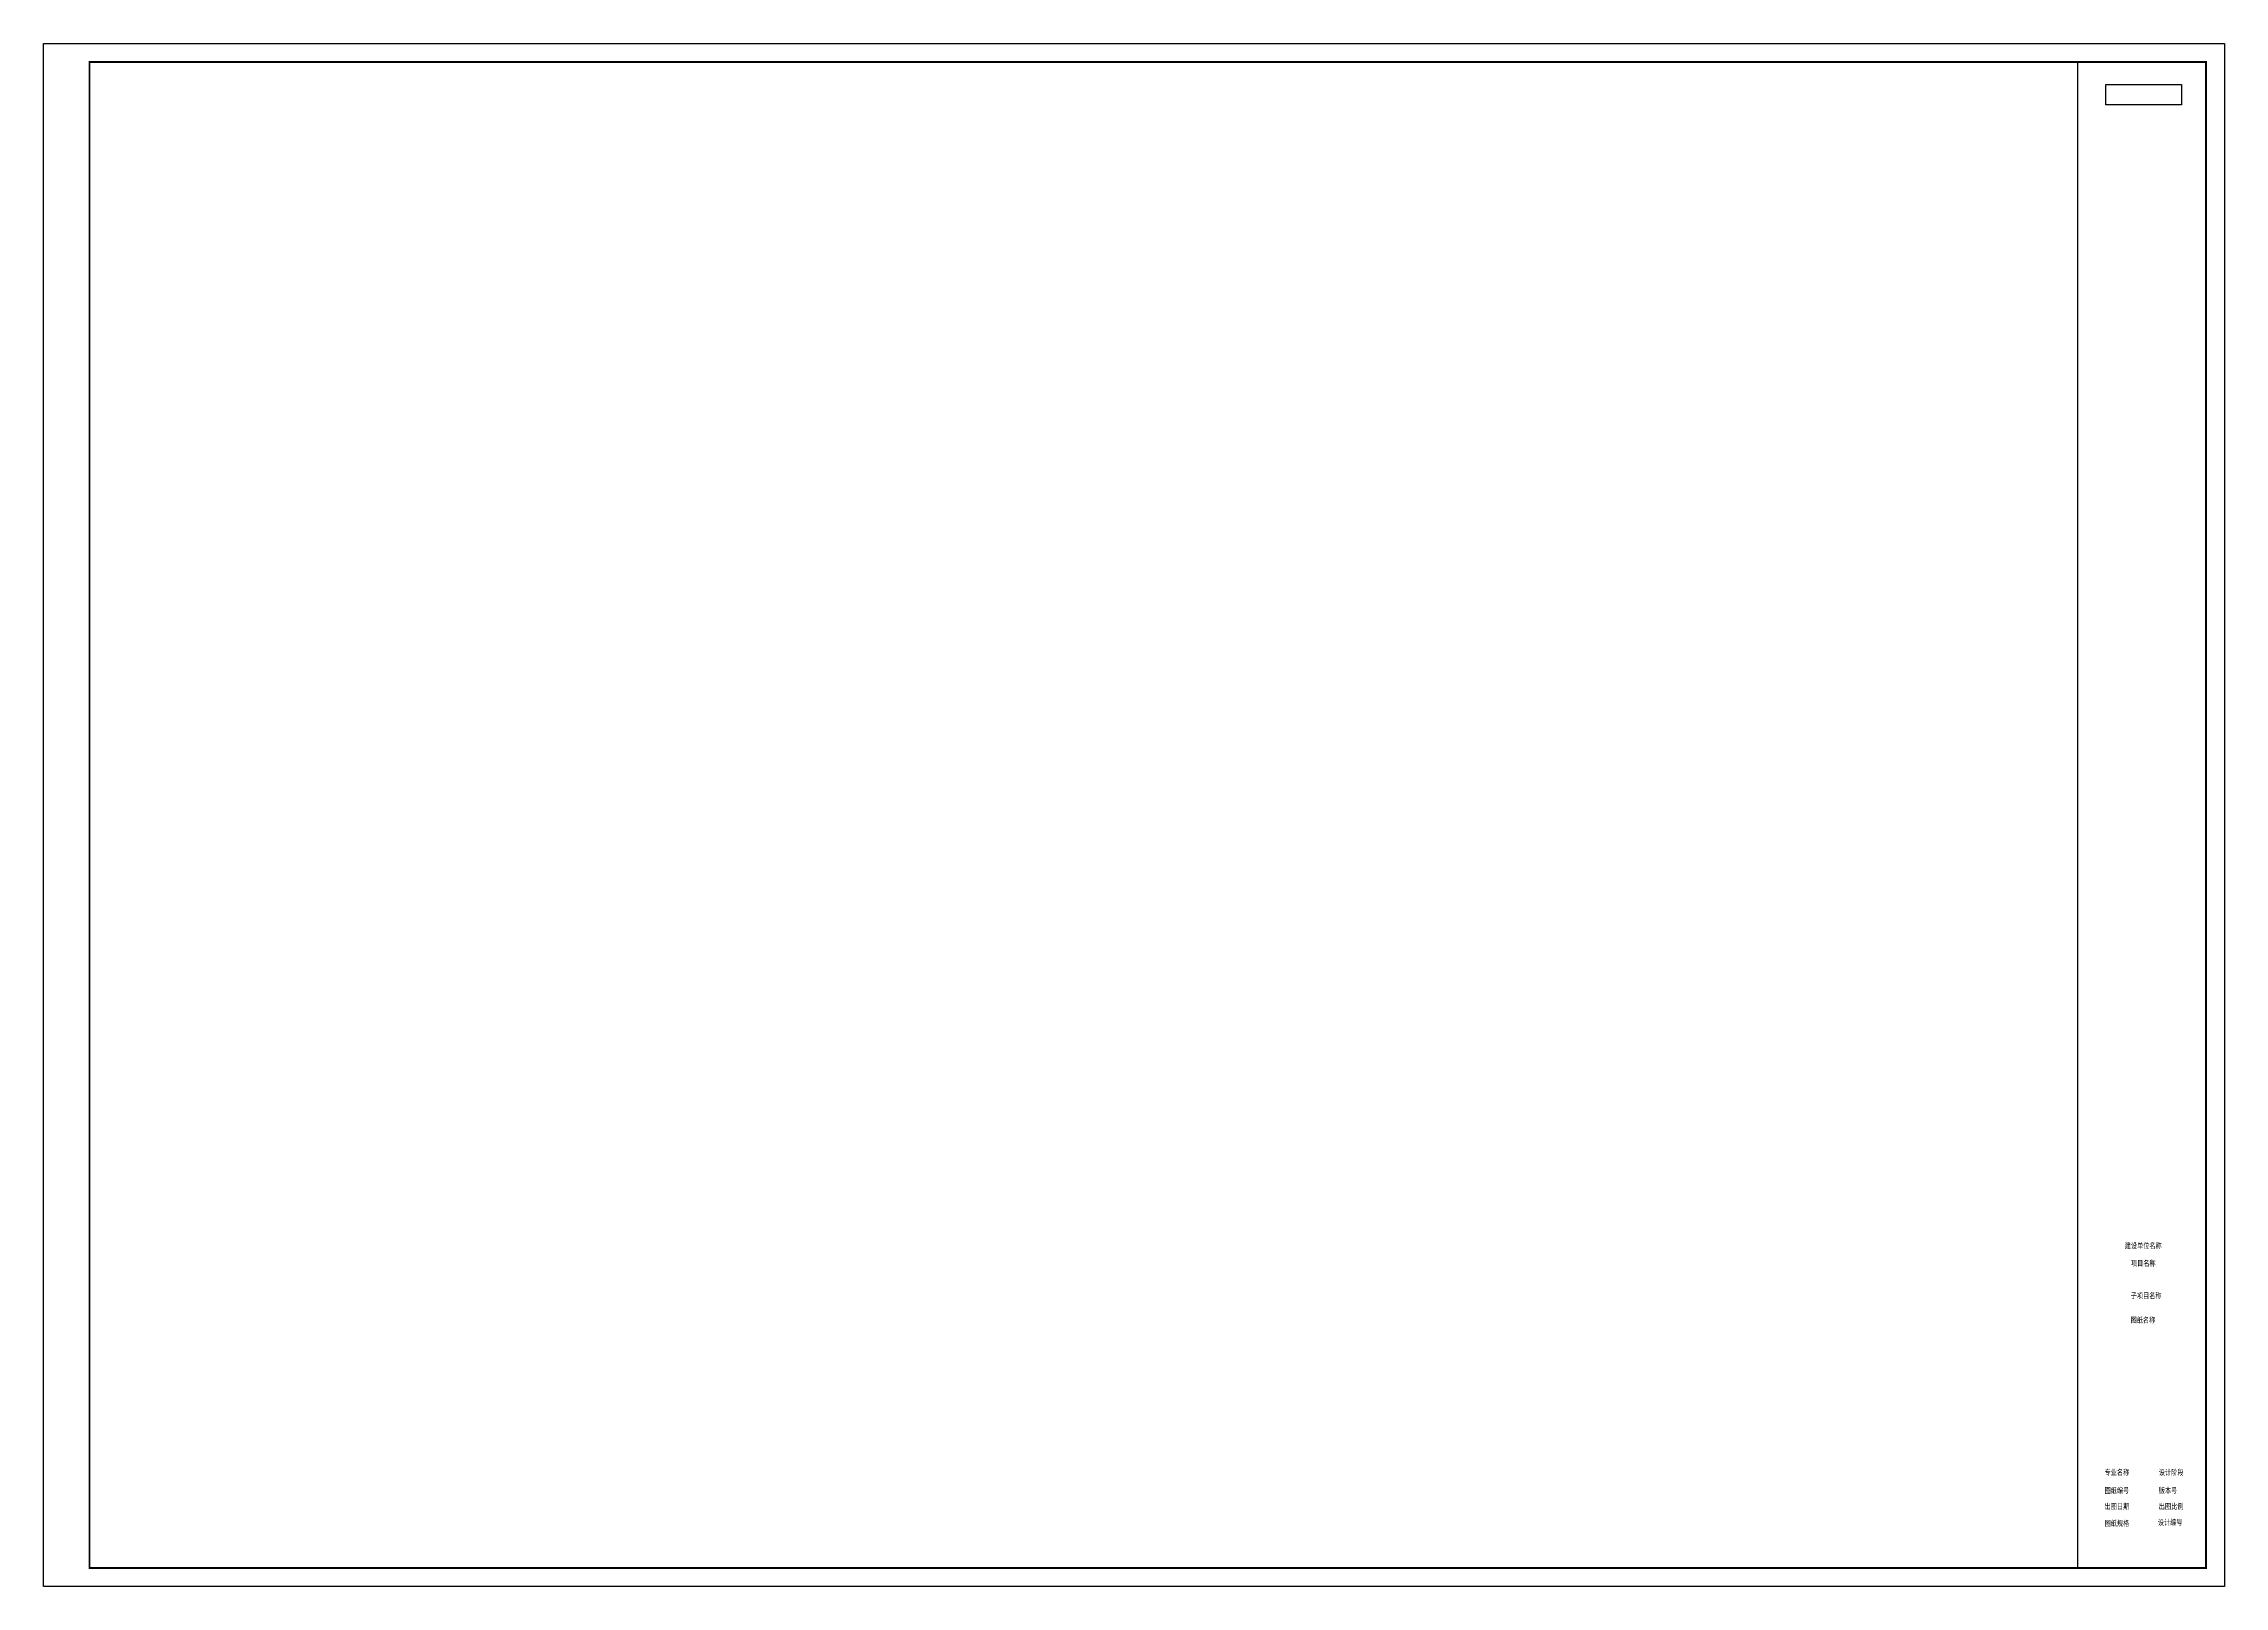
# Model space of a CAD drawing. Extents: x 155929 to 1124874, y 48921 to 424676.
# Drawn here: x 978495 to 1097395, y 214188 to 298288 of the extents above; entities that cross this region are included whole.
import ezdxf
from ezdxf.enums import TextEntityAlignment as Align

# ---------------------------------------------------------------- set-up
doc = ezdxf.new("R2010")
doc.units = 0
doc.header["$LTSCALE"] = 1000
doc.header["$MEASUREMENT"] = 0
for name, color, linetype in [('dy_quyu', 7, 'Continuous'), ('tuqian_neibu_pl', 7, 'Continuous'), ('TWT_TITLE', 7, 'Continuous')]:
    doc.layers.add(name, color=color, linetype=linetype)
doc.styles.add('宋体', font='', dxfattribs={"width": 0.8})
doc.styles.get('宋体').set_extended_font_data('SimSun')

# ---------------------------------------------------------------- blocks, each defined once
blk = doc.blocks.new('A0普通块')
for points in [[(-7000, 82100), (-7000, 0), (0, 0), (0, 82100)], [(-5461, 80878), (-1338, 80878), (-1338, 79754), (-5461, 79754)]]:
    blk.add_lwpolyline(points, close=True)
blk = doc.blocks.new('A0_202511250831')
blk.add_lwpolyline([(117900, 83100), (110900, 83100), (110900, 1000), (117900, 1000)], close=True)
at = {"layer": 'tuqian_neibu_pl'}
blk.add_lwpolyline([(0, 0), (0, 84100), (118900, 84100), (118900, 0)], close=True, dxfattribs=at)
at = {"layer": 'tuqian_neibu_pl', "const_width": 100}
blk.add_lwpolyline([(2500, 1000), (2500, 83100), (117900, 83100), (117900, 1000)], close=True, dxfattribs=at)
at = {"layer": 'TWT_TITLE', "const_width": 80}
blk.add_lwpolyline([(117900, 1000), (117900, 58400)], dxfattribs=at)
blk.add_blockref('A0普通块', (117900, 1000))
at = {"style": '宋体', "width": 0.8}
for tag, p in [('建设单位名称', (114494, 18574)), ('项目名称', (114494, 17619)), ('子项目名称', (114649, 15853)), ('图纸名称', (114486, 14521))]:
    blk.add_attdef(tag, text='', height=300, dxfattribs=at).set_placement(p, align=Align.MIDDLE_CENTER)
for tag, p in [('专业名称', (112367, 6365)), ('设计阶段', (115324, 6365)), ('图纸编号', (112367, 5376)), ('版本号', (115324, 5376)), ('图纸规格', (112367, 3589)), ('出图日期', (112367, 4511)), ('设计编号', (115270, 3640)), ('出图比例', (115324, 4511))]:
    blk.add_attdef(tag, text='', height=300, dxfattribs=at).set_placement(p, align=Align.TOP_LEFT)

msp = doc.modelspace()

# ---------------------------------------------------------------- linework, layer by layer
at = {"layer": 'dy_quyu'}
msp.add_lwpolyline([(978495, 214188), (978495, 298288), (1097395, 298288), (1097395, 214188)], close=True, dxfattribs=at)

# ---------------------------------------------------------------- block references
ref = msp.add_blockref('A0_202511250831', (978495, 214188), dxfattribs=at)
ref.add_attrib('项目名称_001', '项目名称', (1092303, 231652), dxfattribs={"layer": '0', "height": 300, "style": '宋体', "width": 0.8})
ref.add_attrib('图纸名称_001', '图纸名称', (1092280, 228553), dxfattribs={"layer": '0', "height": 300, "style": '宋体', "width": 0.8})
ref.add_attrib('子项目名称_001', '子项目名称', (1092287, 229886), dxfattribs={"layer": '0', "height": 300, "style": '宋体', "width": 0.8})
ref.add_attrib('建设单位名称_001', '建设单位名称', (1091960, 232606), dxfattribs={"layer": '0', "height": 300, "style": '宋体', "width": 0.8})
ref.add_attrib('专业名称', '专业名称', dxfattribs={"layer": '0', "height": 300, "style": '宋体', "width": 0.8}).set_placement((1090862, 220553), align=Align.TOP_LEFT)
ref.add_attrib('设计阶段', '设计阶段', dxfattribs={"layer": '0', "height": 300, "style": '宋体', "width": 0.8}).set_placement((1093819, 220553), align=Align.TOP_LEFT)
ref.add_attrib('图纸编号', '图纸编号', dxfattribs={"layer": '0', "height": 300, "style": '宋体', "width": 0.8}).set_placement((1090862, 219564), align=Align.TOP_LEFT)
ref.add_attrib('版本号', '版本号', dxfattribs={"layer": '0', "height": 300, "style": '宋体', "width": 0.8}).set_placement((1093819, 219564), align=Align.TOP_LEFT)
ref.add_attrib('出图日期', '出图日期', dxfattribs={"layer": '0', "height": 300, "style": '宋体', "width": 0.8}).set_placement((1090862, 218698), align=Align.TOP_LEFT)
ref.add_attrib('出图比例', '出图比例', dxfattribs={"layer": '0', "height": 300, "style": '宋体', "width": 0.8}).set_placement((1093819, 218698), align=Align.TOP_LEFT)
ref.add_attrib('图纸规格', '图纸规格', dxfattribs={"layer": '0', "height": 300, "style": '宋体', "width": 0.8}).set_placement((1090862, 217776), align=Align.TOP_LEFT)
ref.add_attrib('设计编号', '设计编号', dxfattribs={"layer": '0', "height": 300, "style": '宋体', "width": 0.8}).set_placement((1093766, 217828), align=Align.TOP_LEFT)

doc.saveas('drawing.dxf')
